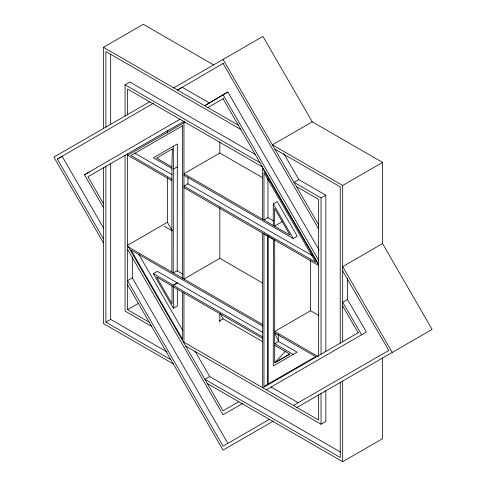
<?xml version="1.0" encoding="UTF-8"?>
<svg xmlns="http://www.w3.org/2000/svg" width="486" height="486" viewBox="0 0 486 486"><rect width="100%" height="100%" fill="white"/><g stroke="black" fill="none" stroke-linecap="round" stroke-linejoin="round"><path stroke-width="0.73" d="M262.647 387.877L262.647 233.104M273.381 239.312L273.254 365.928L297.122 352.15L278.612 341.458L274.712 332.989L315.633 356.615L263.971 386.443L263.971 233.881L274.712 240.066L274.693 362.75L289.656 354.191M278.618 334.319L278.612 341.458L274.712 343.705L293.228 354.397M182.845 274.128L177.202 270.866L173.21 272.859L173.344 146.231M177.202 270.866L177.329 143.929L153.369 157.768L171.886 168.454M171.886 272.093L171.886 166.923L172.33 148.995L172.02 149.166M285.428 351.257L274.693 362.75L289.753 354.051L274.712 345.37M227.849 92L204.624 105.735L227.849 92L319.217 250.254M223.293 63.326L177.487 90.068L182.268 87.31L209.411 102.977M103.445 238.924L57.354 159.098L153.588 103.099M103.445 207.589L84.491 174.766L180.069 119.149M103.445 128.492L103.445 47.318L143.315 24.3L213.615 64.887M125.078 116.002L125.078 84.795L129.865 82.037L255.581 154.615M149.749 101.756L53.891 157.1L103.445 242.921M173.739 87.905L262.938 36.407L312.261 121.84L382.555 162.427L382.555 243.595L432.109 329.417L296.922 407.468M57.354 159.098L62.141 156.334L103.694 228.311M84.491 174.766L89.278 172.001M184.388 121.087L87.954 176.764L103.445 203.591M207.801 107.57L223.487 98.512M185.257 122.035L127.763 155.228L171.886 180.707M182.687 125.68L130.959 155.544L171.886 179.176M172.33 148.995L156.571 158.084L171.886 166.923M173.21 169.219L177.202 166.917M262.464 177.633L219.836 153.023L183.951 173.739L290.027 235.133L274.578 208.379L274.578 226.063L282.409 221.543M312.413 255.703L187.936 183.836L183.951 186.138L315.633 262.167L263.971 172.682L263.971 219.939L267.962 217.637L273.527 220.851M312.261 121.84L272.385 144.858L342.685 185.445L382.555 162.427M167.403 177.724L167.403 222.284L127.526 245.309L223.062 410.779L238.778 401.709M325.833 195.178L298.811 179.577L294.024 182.335L321.046 197.936L325.833 195.178L325.833 351.445M132.314 256.985L132.314 277.877L127.526 280.641L223.062 446.118L269.596 419.248M273.254 225.297L273.254 203.92L277.239 201.617L297.213 236.208L293.228 238.511L183.951 175.27M177.329 289L177.329 305.943L173.344 308.245L153.369 273.654L157.355 271.352L262.695 332.315M105.887 166.412L105.887 322.163L110.674 319.399L167.099 351.973M127.526 153.916L127.526 309.667L138.638 303.252M153.369 273.654L173.344 285.185L177.329 282.882M262.464 282.949L219.836 258.339L183.951 279.061L183.951 122.788M173.344 285.185L177.329 283.028M219.216 321.094L223.141 318.828L262.938 341.804M382.555 243.595L342.685 266.62L392.232 352.441M319.029 315.608L310.597 310.736L274.712 331.458L318.184 356.56M340.425 452.047L209.691 376.565L204.904 379.329L340.236 457.46L340.236 382.458M347.472 278.636L347.472 299.528L342.685 302.286L361.633 334.775M262.859 387.804L358.37 332.661M242.55 403.526L223.062 414.777L127.526 249.3M266.322 389.802L366.42 332.011L347.472 299.528M293.459 405.47L388.958 350.333M273.418 421.04L223.062 450.109L127.526 284.638M185.713 346.087L321.046 424.223L325.833 421.459L325.833 390.774M207.352 383.563L342.685 461.7L382.555 438.682L382.555 358.024M103.445 47.318L238.328 125.194M240.777 129.434L105.887 51.559L105.887 127.083M274.833 149.099L340.236 186.861L340.236 343.128M125.078 84.795L259.961 162.67M262.41 166.911L127.526 89.035L127.526 114.587M296.472 186.575L318.597 199.351L318.597 355.624M134.95 153.242L171.977 174.62M183.951 187.669L318.834 265.544L262.647 168.223L262.647 219.174M164.298 226.276L172.087 230.771M128.413 246.991L262.647 324.496M262.647 326.027L130.959 249.998L182.627 339.477L182.627 292.22M173.344 285.331L262.647 336.889M172.02 286.096L262.647 338.42M271.103 387.038L298.246 402.706M127.526 309.667L149.208 322.188M183.265 341.852L318.597 419.983L318.597 394.954M151.65 326.422L125.078 311.083L125.078 155.332M105.887 322.163L170.841 359.664M173.289 363.899L103.445 323.573L103.445 167.822M342.685 270.951L388.77 350.442M283.757 153.503L298.811 179.577M223.062 59.426L318.597 224.903M223.062 63.423L318.597 228.9M223.062 94.764L318.597 260.235M223.062 98.755L318.597 264.232M342.685 305.949L358.17 332.776M273.254 203.92L293.228 238.511M167.403 222.284L172.33 230.826M220.103 313.573L223.141 318.828M195.014 351.147L209.691 376.565M138.723 254.227L182.839 330.644M132.314 277.877L227.849 443.353M342.685 185.445L342.685 341.719M342.685 381.048L342.685 461.7M321.046 197.936L321.046 354.209M321.046 393.538L321.046 424.223M310.597 260.138L310.597 310.736M267.962 178.629L267.962 217.637M267.962 235.376L267.962 384.14M267.871 235.424L267.871 384.195M219.836 141.784L219.836 153.023M219.836 207.735L219.836 258.339M219.836 313.482L219.836 321.72M187.936 177.317L187.936 183.836M183.951 292.985L183.951 342.442M182.627 125.716L182.627 278.296M173.344 286.862L173.344 308.245M167.403 130.898L167.403 133.164M110.674 54.086L110.674 124.319M110.674 163.648L110.674 319.399M172.02 285.95L156.571 277.032L172.02 303.786L172.02 285.95"/></g></svg>
